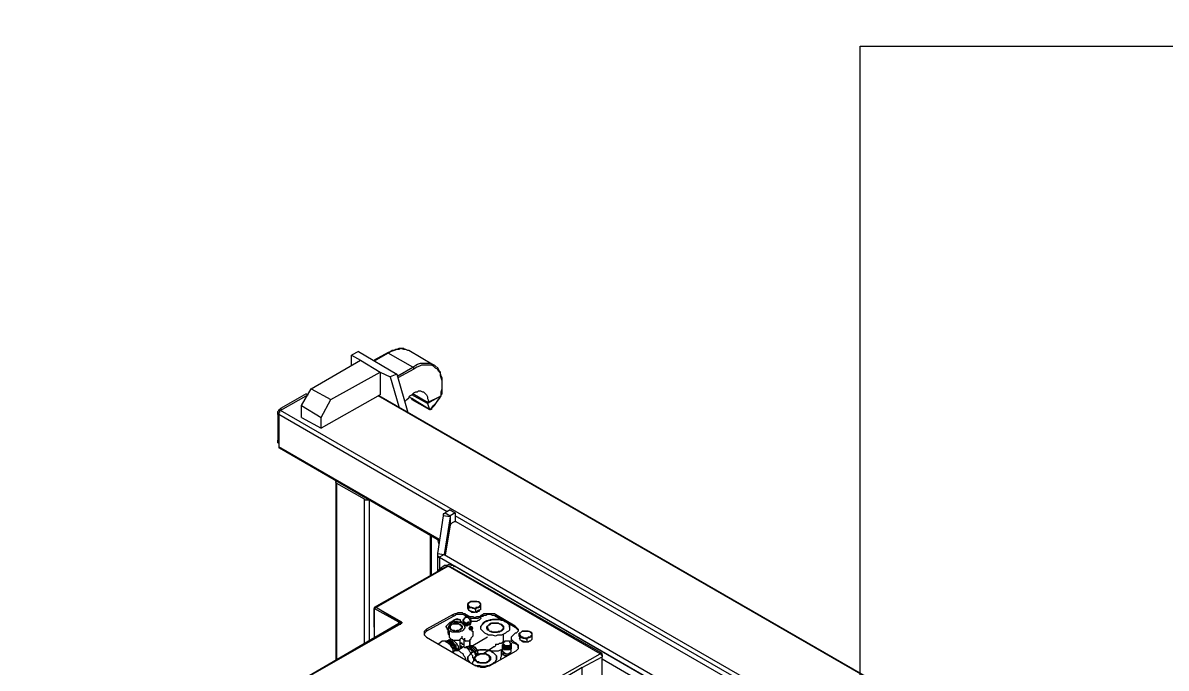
# Model space of a CAD drawing. Extents: x 3 to 592, y 5 to 207.
# Drawn here: x 193.94 to 234.85, y 102.22 to 125.32 of the extents above; entities that cross this region are included whole.
import ezdxf

# ---------------------------------------------------------------- set-up
doc = ezdxf.new("R2010")
doc.units = 0
doc.layers.get('0').update_dxf_attribs({"linetype": 'CONTINUOUS'})
picture_1 = doc.add_image_def('image2.jpg', size_in_pixel=(500, 522))
picture_2 = doc.add_image_def('image3.jpg', size_in_pixel=(600, 560))

msp = doc.modelspace()

# ---------------------------------------------------------------- hatches: boundary and pattern name
h = msp.add_hatch(color=7)
h.dxf.hatch_style = 2
h.paths.add_polyline_path([(209.973333, 103.556153), (209.9098, 103.582578), (209.883375, 103.646111), (209.9098, 103.709644), (209.973333, 103.736069), (210.036866, 103.709644), (210.063292, 103.646111), (210.036866, 103.582578)])

# ---------------------------------------------------------------- linework, layer by layer
at = {"color": 7}
for points in [[(205.951667, 113.559167), (205.704722, 113.418056)], [(205.704722, 113.418056), (206.022222, 113.241667)], [(205.704722, 113.065278), (205.704722, 113.418056)], [(205.951667, 113.559167), (207.3275, 112.747778)], [(207.01, 113.523889), (206.516111, 113.241667)], [(207.01, 113.488611), (206.516111, 113.206389)], [(207.609722, 113.629722), (207.574444, 113.665), (207.468611, 113.665), (207.398056, 113.665), (207.3275, 113.629722), (207.221667, 113.594444), (207.151111, 113.594444), (207.045278, 113.523889), (207.01, 113.523889)], [(207.645, 113.629722), (207.574444, 113.629722), (207.468611, 113.665), (207.398056, 113.629722), (207.292222, 113.629722), (207.221667, 113.594444), (207.115833, 113.559167), (207.01, 113.488611)], [(207.01, 113.488611), (207.01, 113.523889)], [(207.891944, 112.994722), (207.01, 113.488611)], [(207.750833, 113.594444), (207.715556, 113.594444), (207.645, 113.629722)], [(208.632778, 113.065278), (207.750833, 113.594444)], [(204.258333, 112.218611), (206.022222, 113.241667)], [(206.022222, 113.241667), (206.727778, 112.818333)], [(207.362778, 112.677222), (207.891944, 112.994722)], [(207.927222, 112.924167), (207.362778, 112.606667)], [(207.891944, 112.994722), (207.997778, 113.065278), (208.068333, 113.100556), (208.174167, 113.135833), (208.28, 113.135833), (208.350556, 113.135833), (208.421111, 113.135833), (208.526944, 113.135833)], [(207.927222, 112.924167), (207.927222, 112.959444), (207.927222, 112.994722), (207.891944, 112.994722)], [(208.879722, 112.783056), (208.809167, 112.853611), (208.773889, 112.924167), (208.703333, 112.959444), (208.632778, 113.03), (208.562222, 113.065278), (208.491667, 113.065278), (208.421111, 113.065278), (208.315278, 113.065278), (208.209444, 113.065278), (208.138889, 113.03), (208.033056, 112.994722), (207.927222, 112.924167)], [(208.526944, 113.135833), (208.5975, 113.100556), (208.668056, 113.065278), (208.703333, 113.03), (208.738611, 112.994722)], [(208.879722, 112.818333), (208.844444, 112.853611), (208.809167, 112.924167), (208.773889, 112.994722)], [(204.963889, 111.830556), (206.727778, 112.818333)], [(206.727778, 112.818333), (206.727778, 112.006944)], [(206.727778, 112.818333), (207.080556, 112.641944)], [(207.3275, 112.747778), (207.080556, 112.641944)], [(207.080556, 112.641944), (207.398056, 111.583611)], [(207.3275, 112.747778), (207.715556, 111.371944)], [(208.915, 112.006944), (208.950278, 112.042222), (208.950278, 112.183333), (208.950278, 112.289167), (208.950278, 112.395), (208.950278, 112.500833), (208.950278, 112.606667), (208.915, 112.677222), (208.879722, 112.783056), (208.879722, 112.818333)], [(208.879722, 112.783056), (208.879722, 112.818333)], [(208.915, 111.971667), (208.915, 112.112778), (208.950278, 112.218611), (208.950278, 112.324444), (208.950278, 112.395), (208.950278, 112.500833), (208.915, 112.606667), (208.879722, 112.677222), (208.879722, 112.783056)], [(203.905556, 111.618889), (204.258333, 112.218611)], [(204.258333, 112.218611), (204.963889, 111.830556)], [(207.609722, 111.76), (207.680278, 111.830556), (207.750833, 111.901111), (207.786111, 111.971667), (207.856667, 112.006944), (207.927222, 112.0775), (207.997778, 112.112778), (208.068333, 112.112778), (208.103611, 112.148056), (208.174167, 112.148056), (208.244722, 112.112778), (208.28, 112.112778), (208.315278, 112.0775), (208.350556, 112.042222), (208.385833, 112.006944), (208.421111, 111.936389), (208.421111, 111.865833), (208.456389, 111.795278), (208.421111, 111.724722)], [(204.081944, 112.042222), (203.164722, 111.513056)], [(204.1525, 112.006944), (203.164722, 111.4425)], [(204.117222, 112.006944), (204.081944, 112.042222)], [(206.727778, 112.006944), (204.611111, 110.8075)], [(204.611111, 111.195556), (204.963889, 111.830556)], [(229.764167, 98.636667), (206.657222, 111.971667)], [(229.799444, 98.636667), (206.6925, 111.971667)], [(207.856667, 111.865833), (207.750833, 111.936389)], [(208.421111, 111.689444), (207.856667, 112.006944)], [(208.491667, 111.477778), (207.856667, 111.865833)], [(207.856667, 111.830556), (207.856667, 111.865833)], [(207.856667, 111.830556), (208.491667, 111.477778)], [(208.421111, 111.724722), (207.891944, 112.042222)], [(208.421111, 111.724722), (208.915, 111.971667)], [(208.915, 111.971667), (208.421111, 111.689444)], [(208.421111, 111.689444), (208.421111, 111.724722)], [(208.526944, 111.477778), (208.632778, 111.618889), (208.738611, 111.724722), (208.844444, 111.865833), (208.915, 111.971667)], [(208.562222, 111.513056), (208.5975, 111.548333), (208.668056, 111.618889), (208.738611, 111.724722), (208.809167, 111.830556), (208.879722, 111.936389), (208.915, 111.971667)], [(208.915, 111.971667), (208.915, 112.006944)], [(208.915, 111.971667), (208.915, 112.006944)], [(203.058889, 111.301389), (203.058889, 111.336667), (203.058889, 111.371944), (203.058889, 111.407222), (203.094167, 111.4425), (203.129444, 111.477778), (203.164722, 111.513056)], [(203.058889, 111.301389), (203.058889, 110.384167)], [(203.094167, 111.266111), (203.058889, 111.301389)], [(203.164722, 111.4425), (203.129444, 111.4425), (203.129444, 111.407222), (203.129444, 111.371944), (203.094167, 111.371944), (203.094167, 111.336667), (203.094167, 111.301389)], [(203.094167, 111.301389), (203.094167, 110.137222)], [(209.126667, 107.808889), (203.094167, 111.301389)], [(203.164722, 111.513056), (203.2, 111.477778)], [(229.587778, 96.2025), (203.164722, 111.4425)], [(203.905556, 111.618889), (204.611111, 111.195556)], [(203.905556, 111.195556), (203.905556, 111.618889)], [(208.421111, 111.689444), (208.491667, 111.477778)], [(208.491667, 111.477778), (208.526944, 111.477778)], [(208.562222, 111.513056), (208.562222, 111.477778), (208.526944, 111.477778)], [(203.905556, 111.195556), (204.611111, 110.8075)], [(204.611111, 110.8075), (204.611111, 111.195556)], [(203.058889, 110.278333), (203.058889, 110.313611), (203.058889, 110.348889), (203.058889, 110.384167)], [(203.058889, 110.384167), (203.094167, 110.348889)], [(203.058889, 110.278333), (203.094167, 110.278333)], [(203.094167, 110.137222), (203.094167, 110.101944), (203.129444, 110.101944)], [(208.844444, 106.821111), (203.094167, 110.137222)], [(203.129444, 110.101944), (208.844444, 106.785833)], [(205.140278, 108.9025), (205.140278, 102.517222)], [(205.175556, 108.831944), (205.140278, 108.867222), (205.140278, 108.9025)], [(206.163333, 108.2675), (205.175556, 108.831944)], [(205.175556, 102.5525), (205.175556, 108.831944)], [(206.304444, 108.232222), (206.269167, 108.232222), (206.233889, 108.232222), (206.198611, 108.232222), (206.163333, 108.2675)], [(206.163333, 103.116944), (206.163333, 108.2675)], [(206.339722, 103.222778), (206.339722, 108.232222)], [(208.985556, 107.667778), (208.773889, 106.327222)], [(209.056111, 107.773611), (209.020833, 107.738333), (208.985556, 107.738333), (208.985556, 107.703056), (208.985556, 107.667778)], [(209.2325, 107.6325), (208.985556, 107.667778)], [(209.2325, 107.6325), (209.020833, 106.291944)], [(209.2325, 107.879444), (209.056111, 107.773611)], [(209.056111, 107.773611), (209.2325, 107.667778)], [(209.2325, 107.879444), (209.408889, 107.773611)], [(209.408889, 107.773611), (209.2325, 107.667778)], [(209.2325, 107.667778), (209.2325, 107.6325)], [(209.2325, 107.667778), (209.2325, 107.350278)], [(209.2325, 107.6325), (209.2325, 107.315)], [(209.408889, 107.773611), (209.408889, 107.456111)], [(223.096667, 99.765556), (209.408889, 107.667778)], [(209.2325, 107.350278), (209.056111, 106.256667)], [(209.303056, 107.420833), (209.2325, 107.350278)], [(209.373611, 107.456111), (209.303056, 107.420833)], [(209.444167, 107.456111), (209.373611, 107.456111)], [(222.885, 99.695), (209.444167, 107.456111)], [(208.526944, 105.551111), (208.526944, 106.962222)], [(208.562222, 105.551111), (208.562222, 106.926944)], [(208.773889, 106.821111), (208.809167, 106.68)], [(208.773889, 106.327222), (208.773889, 106.291944), (208.773889, 106.256667), (208.773889, 106.221389), (208.809167, 106.221389), (208.809167, 106.186111), (208.844444, 106.186111)], [(208.773889, 106.327222), (209.020833, 106.291944)], [(208.773889, 106.291944), (208.773889, 105.692222)], [(209.020833, 106.291944), (208.844444, 106.186111)], [(208.844444, 106.186111), (220.415556, 99.483333)], [(208.844444, 106.186111), (208.844444, 105.762778)], [(209.020833, 106.291944), (220.591944, 99.589167)], [(209.126667, 105.868611), (206.516111, 104.386944)], [(209.161944, 105.868611), (206.586667, 104.386944)], [(208.950278, 105.798056), (208.915, 105.798056), (208.844444, 105.762778), (208.809167, 105.7275), (208.773889, 105.692222), (208.738611, 105.656944)], [(209.056111, 105.903889), (208.844444, 105.762778)], [(209.056111, 105.903889), (209.091389, 105.903889), (209.126667, 105.903889), (209.197222, 105.939167), (209.267778, 105.903889), (209.338333, 105.903889), (209.408889, 105.868611)], [(209.126667, 105.868611), (209.161944, 105.868611)], [(214.594722, 102.728889), (209.161944, 105.868611)], [(209.161944, 105.868611), (209.197222, 105.868611)], [(214.63, 102.764167), (209.197222, 105.868611)], [(209.408889, 105.868611), (209.338333, 105.833333)], [(209.408889, 105.868611), (219.886389, 99.800833)], [(206.516111, 104.351667), (206.586667, 104.386944)], [(206.586667, 104.386944), (206.551389, 104.386944), (206.516111, 104.386944), (206.516111, 104.351667)], [(206.516111, 104.351667), (206.516111, 103.328611)], [(207.398056, 103.857778), (206.516111, 104.351667)], [(206.516111, 103.681389), (206.516111, 104.351667)], [(206.516111, 104.316389), (206.516111, 104.351667)], [(207.433333, 103.857778), (206.586667, 104.386944)], [(207.503889, 103.857778), (206.586667, 104.386944)], [(209.8675, 104.4575), (209.8675, 104.492778), (209.8675, 104.528056), (209.902778, 104.528056), (209.902778, 104.563333), (209.938056, 104.563333), (209.973333, 104.598611)], [(209.973333, 104.598611), (209.8675, 104.528056)], [(209.8675, 104.422222), (209.8675, 104.528056)], [(209.8675, 104.528056), (209.8675, 104.4575)], [(210.008611, 104.386944), (209.973333, 104.386944), (209.938056, 104.386944), (209.938056, 104.422222), (209.902778, 104.422222), (209.902778, 104.4575), (209.8675, 104.4575)], [(209.8675, 104.4575), (209.902778, 104.386944)], [(209.8675, 104.351667), (209.8675, 104.422222)], [(209.902778, 104.281111), (209.902778, 104.316389), (209.8675, 104.351667)], [(209.902778, 104.281111), (209.8675, 104.351667)], [(209.902778, 104.281111), (209.902778, 104.386944)], [(209.902778, 104.386944), (210.008611, 104.386944)], [(209.973333, 104.598611), (210.008611, 104.598611), (210.043889, 104.598611), (210.079167, 104.598611), (210.114444, 104.598611), (210.149722, 104.598611), (210.185, 104.598611)], [(210.043889, 104.598611), (209.973333, 104.598611)], [(210.008611, 104.386944), (210.043889, 104.386944), (210.149722, 104.316389)], [(210.220278, 104.386944), (210.185, 104.386944), (210.149722, 104.386944), (210.149722, 104.351667), (210.114444, 104.351667), (210.079167, 104.351667), (210.043889, 104.351667), (210.008611, 104.386944)], [(210.185, 104.598611), (210.149722, 104.598611), (210.043889, 104.598611)], [(210.149722, 104.316389), (210.149722, 104.351667), (210.220278, 104.386944)], [(210.185, 104.598611), (210.220278, 104.598611), (210.255556, 104.598611), (210.255556, 104.563333), (210.290833, 104.563333), (210.290833, 104.528056), (210.326111, 104.528056)], [(210.290833, 104.563333), (210.185, 104.598611)], [(210.220278, 104.386944), (210.255556, 104.386944), (210.255556, 104.422222), (210.290833, 104.422222), (210.290833, 104.4575), (210.326111, 104.492778), (210.326111, 104.528056)], [(210.220278, 104.386944), (210.255556, 104.386944), (210.326111, 104.422222)], [(210.326111, 104.528056), (210.290833, 104.528056), (210.290833, 104.563333)], [(210.326111, 104.422222), (210.326111, 104.528056)], [(210.326111, 104.316389), (210.326111, 104.422222)], [(209.338333, 104.14), (208.385833, 103.610833)], [(209.338333, 104.069444), (208.385833, 103.540278)], [(209.55, 103.963611), (209.514722, 103.963611), (209.479444, 103.998889), (209.444167, 103.963611), (209.408889, 103.963611), (209.338333, 103.928333), (209.303056, 103.893056), (209.267778, 103.857778), (209.2325, 103.787222), (209.197222, 103.751944), (209.161944, 103.681389), (209.161944, 103.610833), (209.161944, 103.575556)], [(209.161944, 103.575556), (209.161944, 103.610833), (209.197222, 103.681389), (209.197222, 103.716667), (209.2325, 103.787222), (209.267778, 103.8225), (209.338333, 103.893056), (209.373611, 103.928333), (209.408889, 103.963611), (209.444167, 103.963611), (209.514722, 103.963611), (209.55, 103.963611), (209.585278, 103.963611), (209.585278, 103.928333), (209.620556, 103.893056), (209.620556, 103.857778), (209.620556, 103.8225)], [(209.338333, 104.14), (209.408889, 104.175278), (209.444167, 104.175278), (209.514722, 104.210556), (209.585278, 104.210556), (209.655833, 104.210556), (209.691111, 104.175278), (209.761667, 104.175278), (209.796944, 104.14)], [(209.338333, 104.069444), (209.338333, 104.14)], [(209.796944, 104.069444), (209.761667, 104.104722), (209.691111, 104.14), (209.655833, 104.14), (209.585278, 104.14), (209.514722, 104.14), (209.444167, 104.14), (209.408889, 104.104722), (209.338333, 104.069444)], [(209.938056, 103.998889), (209.938056, 103.963611), (209.973333, 103.928333), (209.973333, 103.893056), (209.938056, 103.857778), (209.902778, 103.857778), (209.8675, 103.857778), (209.832222, 103.8225), (209.796944, 103.8225), (209.761667, 103.857778), (209.726389, 103.857778), (209.691111, 103.893056), (209.691111, 103.928333), (209.691111, 103.963611), (209.726389, 103.963611)], [(209.726389, 103.963611), (209.691111, 103.928333)], [(209.726389, 103.857778), (209.691111, 103.857778), (209.691111, 103.893056), (209.691111, 103.928333), (209.691111, 103.963611)], [(209.691111, 103.928333), (209.691111, 103.893056)], [(209.691111, 103.928333), (209.691111, 103.8225)], [(209.938056, 103.928333), (209.938056, 103.963611), (209.902778, 103.998889), (209.8675, 104.034167), (209.832222, 104.034167), (209.796944, 104.034167), (209.761667, 104.034167), (209.761667, 103.998889), (209.726389, 103.998889), (209.726389, 103.963611)], [(209.973333, 103.963611), (209.973333, 103.928333), (209.973333, 103.893056), (209.938056, 103.857778), (209.902778, 103.857778), (209.8675, 103.8225), (209.832222, 103.8225), (209.796944, 103.8225), (209.761667, 103.8225), (209.726389, 103.857778)], [(209.8675, 104.104722), (209.796944, 104.14)], [(209.796944, 104.14), (209.796944, 104.069444)], [(209.8675, 104.069444), (209.796944, 104.069444)], [(209.8675, 104.104722), (209.938056, 104.069444), (209.973333, 104.069444), (210.043889, 104.069444), (210.114444, 104.034167), (210.185, 104.069444), (210.220278, 104.069444), (210.290833, 104.069444), (210.326111, 104.104722)], [(209.8675, 104.069444), (209.8675, 104.104722)], [(209.8675, 104.069444), (209.8675, 104.034167)], [(210.326111, 104.069444), (210.290833, 104.034167), (210.220278, 103.998889), (210.185, 103.998889), (210.114444, 103.998889), (210.043889, 103.998889), (209.973333, 103.998889), (209.938056, 104.034167), (209.8675, 104.069444)], [(210.008611, 104.245833), (209.902778, 104.281111)], [(210.114444, 104.210556), (210.079167, 104.210556), (210.008611, 104.210556), (209.973333, 104.245833), (209.938056, 104.245833)], [(210.326111, 104.034167), (210.326111, 103.998889), (210.290833, 103.963611), (210.255556, 103.928333), (210.220278, 103.928333), (210.185, 103.893056), (210.114444, 103.893056), (210.079167, 103.893056), (210.008611, 103.893056), (209.973333, 103.928333)], [(209.973333, 103.893056), (209.973333, 103.928333)], [(210.149722, 104.210556), (210.008611, 104.245833)], [(210.149722, 104.210556), (210.149722, 104.316389)], [(210.220278, 104.281111), (210.149722, 104.210556)], [(210.290833, 104.281111), (210.255556, 104.245833), (210.220278, 104.245833), (210.185, 104.210556), (210.149722, 104.210556)], [(210.326111, 104.316389), (210.220278, 104.281111)], [(210.396667, 104.14), (210.326111, 104.104722)], [(210.326111, 104.104722), (210.326111, 104.069444)], [(210.396667, 104.069444), (210.326111, 104.069444)], [(211.349167, 103.681389), (211.349167, 103.751944), (211.313889, 103.787222), (211.278611, 103.8225), (211.243333, 103.857778), (211.172778, 103.893056), (211.1375, 103.928333), (211.066944, 103.928333), (210.961111, 103.963611), (210.890556, 103.963611), (210.82, 103.963611), (210.749444, 103.963611), (210.678889, 103.928333), (210.608333, 103.928333), (210.537778, 103.893056), (210.467222, 103.857778), (210.431944, 103.8225), (210.396667, 103.787222), (210.361389, 103.751944), (210.326111, 103.716667), (210.326111, 103.681389)], [(210.396667, 104.14), (210.431944, 104.175278), (210.5025, 104.175278), (210.573056, 104.175278), (210.608333, 104.175278), (210.678889, 104.175278), (210.749444, 104.175278), (210.82, 104.175278), (210.855278, 104.14)], [(210.396667, 104.069444), (210.396667, 104.14)], [(210.855278, 104.069444), (210.82, 104.104722), (210.749444, 104.104722), (210.678889, 104.14), (210.608333, 104.14), (210.573056, 104.14), (210.5025, 104.104722), (210.431944, 104.104722), (210.396667, 104.069444)], [(211.560833, 103.716667), (210.855278, 104.14)], [(210.855278, 104.14), (210.855278, 104.069444)], [(210.855278, 104.104722), (211.560833, 103.681389)], [(211.560833, 103.681389), (210.855278, 104.069444)], [(204.187778, 101.952778), (207.398056, 103.8225)], [(204.223056, 101.952778), (207.503889, 103.8225)], [(204.223056, 101.952778), (207.433333, 103.787222)], [(207.398056, 103.8225), (207.398056, 103.857778)], [(207.398056, 103.857778), (207.433333, 103.857778)], [(207.398056, 103.857778), (207.398056, 103.8225)], [(207.433333, 103.787222), (207.398056, 103.8225)], [(207.433333, 103.787222), (207.468611, 103.787222), (207.468611, 103.8225), (207.468611, 103.857778), (207.433333, 103.857778)], [(207.503889, 103.857778), (207.503889, 103.8225)], [(207.503889, 103.8225), (207.503889, 103.857778)], [(208.385833, 103.328611), (208.350556, 103.363889), (208.315278, 103.399167), (208.315278, 103.434444), (208.315278, 103.469722), (208.315278, 103.505), (208.315278, 103.540278), (208.350556, 103.575556), (208.385833, 103.610833)], [(208.385833, 103.540278), (208.350556, 103.505), (208.315278, 103.469722), (208.315278, 103.434444)], [(208.385833, 103.610833), (208.385833, 103.540278)], [(209.761667, 103.681389), (209.761667, 103.716667), (209.761667, 103.751944), (209.726389, 103.787222), (209.691111, 103.787222), (209.655833, 103.8225), (209.585278, 103.857778), (209.55, 103.857778), (209.479444, 103.857778), (209.408889, 103.857778), (209.338333, 103.857778), (209.303056, 103.857778), (209.2325, 103.8225), (209.197222, 103.8225), (209.161944, 103.787222), (209.126667, 103.751944), (209.091389, 103.716667), (209.091389, 103.681389)], [(209.091389, 103.681389), (209.126667, 103.646111), (209.126667, 103.610833), (209.161944, 103.575556), (209.197222, 103.540278)], [(209.161944, 103.575556), (209.161944, 103.505), (209.161944, 103.469722), (209.161944, 103.434444), (209.197222, 103.399167)], [(209.197222, 103.399167), (209.197222, 103.434444), (209.161944, 103.469722), (209.161944, 103.505), (209.161944, 103.575556)], [(209.197222, 103.540278), (209.197222, 103.363889)], [(209.691111, 103.857778), (209.691111, 103.893056)], [(209.973333, 103.857778), (209.973333, 103.8225), (209.938056, 103.8225), (209.902778, 103.787222), (209.8675, 103.787222), (209.832222, 103.787222), (209.796944, 103.787222), (209.761667, 103.787222), (209.726389, 103.787222), (209.691111, 103.8225), (209.691111, 103.857778)], [(209.691111, 103.8225), (209.691111, 103.857778)], [(209.973333, 103.857778), (209.973333, 103.8225), (209.938056, 103.787222), (209.902778, 103.787222), (209.8675, 103.787222), (209.832222, 103.751944), (209.796944, 103.751944), (209.761667, 103.787222), (209.726389, 103.787222), (209.691111, 103.8225), (209.691111, 103.857778)], [(209.726389, 103.787222), (209.691111, 103.8225), (209.691111, 103.857778)], [(209.973333, 103.8225), (209.938056, 103.787222), (209.902778, 103.751944), (209.8675, 103.751944), (209.832222, 103.751944), (209.796944, 103.751944), (209.761667, 103.751944), (209.726389, 103.787222), (209.691111, 103.787222), (209.691111, 103.8225)], [(209.726389, 103.787222), (209.691111, 103.787222)], [(209.726389, 103.751944), (209.691111, 103.787222)], [(209.973333, 103.8225), (209.938056, 103.787222), (209.902778, 103.787222), (209.8675, 103.751944), (209.832222, 103.751944), (209.796944, 103.751944), (209.761667, 103.787222), (209.726389, 103.787222)], [(209.973333, 103.787222), (209.938056, 103.787222), (209.902778, 103.751944), (209.8675, 103.751944), (209.832222, 103.751944), (209.796944, 103.751944), (209.761667, 103.751944), (209.726389, 103.787222)], [(209.973333, 103.787222), (209.938056, 103.751944), (209.902778, 103.751944), (209.8675, 103.751944), (209.832222, 103.716667), (209.796944, 103.751944), (209.761667, 103.751944), (209.726389, 103.751944)], [(210.008611, 103.575556), (210.008611, 103.540278), (210.043889, 103.540278), (210.043889, 103.505), (210.043889, 103.469722), (210.043889, 103.434444), (210.043889, 103.363889), (210.008611, 103.328611), (209.973333, 103.293333), (209.973333, 103.258056), (209.938056, 103.222778), (209.902778, 103.1875), (209.8675, 103.1875), (209.832222, 103.1875), (209.796944, 103.1875), (209.761667, 103.222778), (209.761667, 103.258056), (209.761667, 103.293333)], [(211.560833, 103.716667), (211.596111, 103.681389), (211.631389, 103.646111), (211.666667, 103.610833), (211.666667, 103.575556), (211.666667, 103.540278), (211.631389, 103.505), (211.596111, 103.469722), (211.560833, 103.469722)], [(211.560833, 103.681389), (211.560833, 103.716667)], [(211.666667, 103.575556), (211.631389, 103.610833), (211.596111, 103.646111), (211.560833, 103.681389)], [(211.737222, 103.399167), (211.701944, 103.434444), (211.737222, 103.469722), (211.7725, 103.505), (211.807778, 103.540278)], [(211.807778, 103.540278), (211.737222, 103.469722), (211.701944, 103.469722)], [(211.807778, 103.540278), (211.843056, 103.540278), (211.878333, 103.540278), (211.913611, 103.540278), (211.948889, 103.540278), (211.984167, 103.540278), (212.019444, 103.540278)], [(211.878333, 103.540278), (211.807778, 103.540278)], [(212.019444, 103.540278), (211.984167, 103.540278), (211.878333, 103.540278)], [(212.019444, 103.540278), (212.054722, 103.540278), (212.09, 103.505), (212.125278, 103.505), (212.125278, 103.469722), (212.160556, 103.434444)], [(212.125278, 103.505), (212.019444, 103.540278)], [(208.385833, 103.328611), (210.149722, 102.305556)], [(208.950278, 103.1875), (208.809167, 103.081667)], [(209.338333, 102.799444), (209.338333, 102.87), (209.303056, 102.940556), (209.267778, 102.975833), (209.2325, 103.046389), (209.197222, 103.081667), (209.161944, 103.116944), (209.091389, 103.152222), (209.056111, 103.1875), (209.020833, 103.1875), (208.985556, 103.1875), (208.950278, 103.1875)], [(209.408889, 102.834722), (209.408889, 102.87), (209.373611, 102.905278), (209.373611, 102.940556), (209.373611, 102.975833), (209.338333, 103.011111), (209.303056, 103.046389), (209.303056, 103.081667), (209.267778, 103.081667), (209.2325, 103.116944), (209.2325, 103.152222), (209.197222, 103.152222), (209.161944, 103.1875), (209.126667, 103.1875), (209.091389, 103.1875), (209.056111, 103.1875)], [(209.197222, 103.222778), (209.091389, 103.1875)], [(209.091389, 103.1875), (209.126667, 103.1875), (209.161944, 103.1875), (209.197222, 103.1875), (209.2325, 103.152222), (209.303056, 103.116944), (209.338333, 103.081667), (209.373611, 103.046389), (209.373611, 103.011111), (209.408889, 102.940556), (209.408889, 102.905278), (209.408889, 102.834722)], [(209.091389, 103.152222), (209.126667, 103.1875), (209.161944, 103.1875), (209.197222, 103.1875), (209.2325, 103.152222), (209.267778, 103.116944), (209.303056, 103.081667), (209.338333, 103.046389), (209.373611, 102.975833), (209.373611, 102.940556), (209.408889, 102.87), (209.408889, 102.834722)], [(209.444167, 102.834722), (209.444167, 102.87), (209.444167, 102.940556), (209.408889, 102.975833), (209.373611, 103.046389), (209.373611, 103.081667), (209.338333, 103.116944), (209.267778, 103.152222), (209.2325, 103.1875), (209.197222, 103.1875), (209.161944, 103.1875), (209.126667, 103.1875)], [(209.373611, 102.799444), (209.338333, 102.834722), (209.338333, 102.87), (209.338333, 102.940556), (209.303056, 102.975833), (209.267778, 103.046389), (209.2325, 103.081667), (209.197222, 103.116944), (209.161944, 103.116944), (209.126667, 103.152222)], [(209.479444, 102.834722), (209.479444, 102.905278), (209.444167, 102.940556), (209.444167, 103.011111), (209.408889, 103.046389), (209.373611, 103.081667), (209.338333, 103.152222), (209.303056, 103.1875), (209.267778, 103.1875), (209.2325, 103.222778), (209.197222, 103.222778), (209.161944, 103.222778), (209.161944, 103.1875)], [(209.197222, 103.363889), (209.197222, 103.328611), (209.2325, 103.293333), (209.267778, 103.258056), (209.303056, 103.222778), (209.373611, 103.222778), (209.408889, 103.222778), (209.444167, 103.222778), (209.514722, 103.222778), (209.55, 103.222778), (209.585278, 103.258056), (209.620556, 103.293333), (209.655833, 103.293333), (209.655833, 103.328611), (209.655833, 103.363889)], [(209.197222, 103.222778), (209.2325, 103.258056), (209.267778, 103.258056), (209.303056, 103.222778), (209.338333, 103.222778), (209.373611, 103.1875), (209.408889, 103.152222), (209.444167, 103.116944), (209.479444, 103.046389), (209.514722, 103.011111), (209.514722, 102.940556), (209.514722, 102.905278)], [(209.303056, 103.258056), (209.303056, 103.222778)], [(209.585278, 102.905278), (209.585278, 103.258056)], [(209.655833, 103.116944), (209.620556, 103.116944), (209.585278, 103.116944)], [(209.585278, 103.116944), (209.620556, 103.116944), (209.655833, 103.081667), (209.691111, 103.081667), (209.726389, 103.046389)], [(209.655833, 103.293333), (209.796944, 103.1875)], [(209.655833, 103.081667), (209.655833, 103.116944)], [(209.726389, 103.258056), (209.726389, 102.975833)], [(209.938056, 103.258056), (209.938056, 103.011111)], [(209.938056, 103.011111), (209.938056, 103.222778)], [(210.573056, 103.328611), (210.043889, 103.011111)], [(210.855278, 103.081667), (210.890556, 103.081667), (210.961111, 103.081667), (210.996389, 103.116944), (211.066944, 103.116944), (211.102222, 103.152222), (211.1375, 103.1875), (211.1375, 103.222778), (211.1375, 103.258056)], [(211.349167, 103.152222), (211.384444, 103.116944), (211.419722, 103.116944), (211.419722, 103.081667), (211.384444, 103.046389), (211.349167, 103.011111), (211.313889, 103.011111), (211.278611, 103.011111), (211.243333, 103.011111), (211.208056, 103.011111), (211.172778, 103.046389), (211.1375, 103.046389), (211.102222, 103.081667), (211.1375, 103.116944), (211.1375, 103.152222)], [(211.172778, 103.011111), (211.1375, 103.046389), (211.102222, 103.081667), (211.1375, 103.116944)], [(211.1375, 103.258056), (211.1375, 103.434444)], [(211.384444, 103.116944), (211.384444, 103.152222), (211.349167, 103.1875), (211.313889, 103.1875), (211.278611, 103.1875), (211.243333, 103.1875), (211.208056, 103.1875), (211.172778, 103.1875), (211.172778, 103.152222), (211.1375, 103.152222)], [(211.1375, 103.152222), (211.1375, 103.116944)], [(211.384444, 103.116944), (211.419722, 103.116944), (211.419722, 103.081667), (211.419722, 103.046389), (211.384444, 103.046389), (211.349167, 103.011111), (211.313889, 103.011111), (211.278611, 103.011111), (211.243333, 103.011111), (211.172778, 103.011111)], [(211.525556, 103.434444), (211.490278, 103.399167), (211.455, 103.363889), (211.419722, 103.328611), (211.419722, 103.293333), (211.419722, 103.258056), (211.455, 103.222778), (211.490278, 103.1875), (211.525556, 103.152222)], [(211.419722, 103.293333), (211.419722, 103.222778)], [(211.525556, 103.116944), (211.490278, 103.116944), (211.455, 103.152222), (211.419722, 103.1875), (211.419722, 103.222778)], [(211.525556, 103.434444), (211.560833, 103.469722)], [(211.596111, 103.116944), (211.525556, 103.152222)], [(211.525556, 103.152222), (211.525556, 103.116944)], [(211.596111, 103.081667), (211.525556, 103.116944)], [(211.596111, 103.116944), (211.631389, 103.081667), (211.666667, 103.046389), (211.666667, 103.011111), (211.666667, 102.975833), (211.666667, 102.940556), (211.666667, 102.905278), (211.631389, 102.87), (211.596111, 102.834722)], [(211.596111, 103.081667), (211.596111, 103.116944)], [(211.701944, 103.363889), (211.701944, 103.469722)], [(211.701944, 103.469722), (211.737222, 103.399167)], [(211.737222, 103.293333), (211.701944, 103.363889)], [(211.737222, 103.222778), (211.737222, 103.258056), (211.701944, 103.293333)], [(211.843056, 103.293333), (211.843056, 103.328611), (211.807778, 103.328611), (211.7725, 103.328611), (211.7725, 103.363889), (211.737222, 103.363889), (211.737222, 103.399167)], [(211.737222, 103.399167), (211.737222, 103.328611)], [(211.737222, 103.222778), (211.737222, 103.328611)], [(211.737222, 103.328611), (211.843056, 103.293333)], [(211.737222, 103.222778), (211.737222, 103.293333)], [(211.843056, 103.1875), (211.737222, 103.222778)], [(211.984167, 103.152222), (211.948889, 103.152222), (211.913611, 103.152222), (211.843056, 103.152222), (211.807778, 103.1875), (211.7725, 103.1875)], [(212.09, 103.328611), (212.054722, 103.328611), (212.019444, 103.328611), (211.984167, 103.293333), (211.948889, 103.293333), (211.913611, 103.293333), (211.878333, 103.293333), (211.843056, 103.293333)], [(211.843056, 103.293333), (211.878333, 103.293333), (211.984167, 103.258056)], [(211.984167, 103.152222), (211.843056, 103.1875)], [(211.984167, 103.258056), (211.984167, 103.293333), (212.09, 103.328611)], [(211.984167, 103.152222), (211.984167, 103.258056)], [(212.125278, 103.222778), (212.09, 103.1875), (212.054722, 103.1875), (212.019444, 103.152222), (211.984167, 103.152222)], [(212.09, 103.1875), (211.984167, 103.152222)], [(212.09, 103.328611), (212.125278, 103.363889), (212.125278, 103.399167), (212.160556, 103.399167), (212.160556, 103.434444)], [(212.09, 103.328611), (212.160556, 103.363889)], [(212.160556, 103.258056), (212.09, 103.1875)], [(212.160556, 103.434444), (212.160556, 103.469722), (212.125278, 103.505)], [(212.160556, 103.363889), (212.160556, 103.434444)], [(212.160556, 103.258056), (212.160556, 103.363889)], [(209.373611, 102.834722), (209.338333, 102.799444)], [(209.796944, 102.517222), (209.796944, 102.5525), (209.761667, 102.623056), (209.726389, 102.658333), (209.691111, 102.728889), (209.620556, 102.764167), (209.585278, 102.799444), (209.55, 102.834722), (209.479444, 102.834722), (209.444167, 102.834722), (209.408889, 102.834722), (209.373611, 102.834722)], [(209.655833, 102.940556), (209.479444, 102.834722)], [(209.514722, 102.905278), (209.514722, 102.87)], [(209.585278, 103.011111), (209.620556, 103.011111), (209.655833, 102.975833)], [(209.585278, 102.975833), (209.620556, 102.975833), (209.655833, 102.940556)], [(209.585278, 102.905278), (209.620556, 102.940556)], [(209.655833, 102.940556), (209.655833, 102.975833)], [(210.043889, 102.376111), (210.043889, 102.411389), (210.043889, 102.446667), (210.079167, 102.481944), (210.079167, 102.5525), (210.043889, 102.587778), (210.043889, 102.658333), (210.008611, 102.693611), (209.973333, 102.764167), (209.938056, 102.799444), (209.902778, 102.87), (209.8675, 102.905278), (209.832222, 102.940556), (209.761667, 102.940556), (209.726389, 102.975833), (209.691111, 102.975833), (209.655833, 102.940556)], [(210.079167, 102.799444), (210.043889, 102.834722), (210.043889, 102.87), (210.008611, 102.87), (209.973333, 102.905278), (209.973333, 102.940556), (209.938056, 102.940556), (209.902778, 102.975833), (209.8675, 102.975833), (209.832222, 102.975833), (209.796944, 102.975833), (209.796944, 102.940556)], [(210.008611, 102.834722), (209.973333, 102.87), (209.902778, 102.905278), (209.8675, 102.940556), (209.832222, 102.940556), (209.796944, 102.940556)], [(209.938056, 103.011111), (209.832222, 102.975833)], [(209.832222, 102.940556), (209.8675, 102.905278), (209.902778, 102.905278)], [(210.149722, 102.658333), (210.149722, 102.728889), (210.114444, 102.764167), (210.079167, 102.834722), (210.043889, 102.87), (210.008611, 102.905278), (209.973333, 102.940556), (209.938056, 102.975833), (209.902778, 102.975833), (209.8675, 102.975833)], [(210.149722, 102.693611), (210.149722, 102.728889), (210.114444, 102.764167), (210.079167, 102.834722), (210.043889, 102.87), (210.008611, 102.905278), (209.973333, 102.940556), (209.938056, 102.975833), (209.902778, 102.975833), (209.8675, 102.975833)], [(210.185, 102.693611), (210.185, 102.728889), (210.149722, 102.764167), (210.149722, 102.834722), (210.114444, 102.87), (210.079167, 102.905278), (210.043889, 102.940556), (209.973333, 102.975833), (209.938056, 102.975833), (209.902778, 102.975833), (209.8675, 102.975833)], [(209.938056, 102.446667), (209.902778, 102.481944), (209.8675, 102.517222), (209.8675, 102.587778), (209.8675, 102.623056), (209.902778, 102.658333), (209.938056, 102.693611), (209.973333, 102.764167), (210.008611, 102.799444), (210.079167, 102.799444), (210.149722, 102.834722), (210.220278, 102.87), (210.290833, 102.87), (210.361389, 102.87), (210.431944, 102.87), (210.5025, 102.87), (210.608333, 102.87), (210.678889, 102.834722), (210.714167, 102.799444), (210.784722, 102.764167), (210.82, 102.728889), (210.855278, 102.693611), (210.890556, 102.658333), (210.890556, 102.623056), (210.890556, 102.5525), (210.890556, 102.517222), (210.855278, 102.481944), (210.855278, 102.446667), (210.784722, 102.411389), (210.749444, 102.376111), (210.678889, 102.340833), (210.608333, 102.305556), (210.537778, 102.305556), (210.467222, 102.270278), (210.396667, 102.270278), (210.290833, 102.305556), (210.220278, 102.305556), (210.149722, 102.305556), (210.114444, 102.340833)], [(210.890556, 102.587778), (210.890556, 102.658333), (210.855278, 102.693611), (210.82, 102.728889), (210.784722, 102.764167), (210.714167, 102.799444), (210.678889, 102.834722), (210.608333, 102.834722), (210.5025, 102.87), (210.431944, 102.87), (210.361389, 102.87), (210.290833, 102.87), (210.220278, 102.834722), (210.149722, 102.834722), (210.079167, 102.799444), (210.008611, 102.764167), (209.973333, 102.728889), (209.938056, 102.693611), (209.902778, 102.658333), (209.8675, 102.623056), (209.8675, 102.587778)], [(209.902778, 102.975833), (209.938056, 102.940556), (209.973333, 102.940556), (210.008611, 102.905278), (210.043889, 102.87), (210.079167, 102.834722), (210.114444, 102.764167), (210.114444, 102.728889), (210.149722, 102.658333)], [(210.220278, 102.728889), (210.220278, 102.764167), (210.220278, 102.799444), (210.185, 102.87), (210.149722, 102.905278), (210.114444, 102.940556), (210.079167, 102.975833), (210.043889, 103.011111), (210.008611, 103.011111), (209.973333, 103.011111), (209.938056, 103.011111)], [(209.938056, 103.011111), (209.973333, 103.011111), (210.008611, 103.011111), (210.079167, 102.975833), (210.114444, 102.975833), (210.149722, 102.940556), (210.185, 102.87), (210.185, 102.834722), (210.220278, 102.764167), (210.220278, 102.728889)], [(210.573056, 102.446667), (210.643611, 102.517222), (210.643611, 102.5525), (210.678889, 102.5525), (210.643611, 102.587778), (210.643611, 102.623056), (210.573056, 102.693611), (210.5025, 102.728889), (210.431944, 102.728889), (210.396667, 102.728889), (210.326111, 102.728889), (210.290833, 102.728889), (210.185, 102.693611)], [(210.396667, 102.728889), (210.784722, 102.975833)], [(210.643611, 102.87), (210.714167, 102.834722), (210.749444, 102.834722), (210.82, 102.834722), (210.855278, 102.834722), (210.925833, 102.834722), (210.961111, 102.834722), (211.031667, 102.87), (211.066944, 102.87), (211.102222, 102.905278), (211.102222, 102.940556)], [(210.643611, 102.305556), (211.596111, 102.834722)], [(210.855278, 103.081667), (210.855278, 103.046389), (210.855278, 103.011111), (210.82, 102.975833), (210.784722, 102.975833)], [(211.1375, 102.764167), (211.102222, 102.728889), (211.066944, 102.693611), (211.066944, 102.658333), (211.031667, 102.587778), (211.031667, 102.5525), (211.031667, 102.517222)], [(211.066944, 102.658333), (211.066944, 102.87)], [(211.102222, 103.046389), (211.102222, 102.799444)], [(211.172778, 102.975833), (211.1375, 103.011111), (211.102222, 103.046389)], [(211.419722, 103.046389), (211.419722, 103.011111), (211.384444, 102.975833), (211.349167, 102.975833), (211.313889, 102.940556), (211.278611, 102.940556), (211.243333, 102.940556), (211.172778, 102.975833), (211.1375, 103.011111), (211.102222, 103.011111), (211.102222, 103.046389)], [(211.172778, 102.975833), (211.1375, 103.011111), (211.102222, 103.011111), (211.102222, 103.046389)], [(211.419722, 103.011111), (211.419722, 102.975833), (211.384444, 102.975833), (211.349167, 102.940556), (211.313889, 102.940556), (211.278611, 102.940556), (211.243333, 102.940556), (211.172778, 102.940556), (211.172778, 102.975833), (211.1375, 102.975833), (211.102222, 103.011111)], [(211.172778, 102.975833), (211.1375, 102.975833), (211.102222, 103.011111)], [(211.419722, 103.011111), (211.419722, 102.975833), (211.384444, 102.940556), (211.349167, 102.940556), (211.313889, 102.940556), (211.278611, 102.905278), (211.243333, 102.905278), (211.172778, 102.940556), (211.1375, 102.975833), (211.102222, 102.975833), (211.102222, 103.011111)], [(211.172778, 102.940556), (211.1375, 102.975833), (211.102222, 102.975833), (211.102222, 103.011111)], [(211.419722, 102.975833), (211.384444, 102.940556), (211.349167, 102.905278), (211.313889, 102.905278), (211.278611, 102.905278), (211.243333, 102.905278), (211.172778, 102.905278), (211.172778, 102.940556), (211.1375, 102.940556), (211.102222, 102.975833)], [(211.172778, 102.940556), (211.1375, 102.940556), (211.102222, 102.975833)], [(211.419722, 102.975833), (211.419722, 102.940556), (211.384444, 102.940556), (211.349167, 102.905278), (211.313889, 102.905278), (211.278611, 102.905278), (211.243333, 102.905278), (211.172778, 102.905278), (211.1375, 102.940556), (211.102222, 102.940556), (211.102222, 102.975833)], [(211.172778, 102.905278), (211.1375, 102.940556), (211.102222, 102.940556), (211.102222, 102.975833)], [(211.419722, 102.975833), (211.419722, 102.940556), (211.384444, 102.905278), (211.349167, 102.905278), (211.313889, 102.87), (211.278611, 102.87), (211.243333, 102.87), (211.172778, 102.87), (211.172778, 102.905278), (211.1375, 102.905278), (211.102222, 102.940556), (211.102222, 102.975833)], [(211.172778, 102.905278), (211.1375, 102.905278), (211.102222, 102.940556), (211.102222, 102.975833)], [(211.102222, 102.940556), (211.102222, 102.834722)], [(211.419722, 102.940556), (211.419722, 102.905278), (211.384444, 102.905278), (211.349167, 102.87), (211.313889, 102.87), (211.278611, 102.87), (211.243333, 102.87), (211.172778, 102.87), (211.1375, 102.905278), (211.102222, 102.940556)], [(211.102222, 102.834722), (211.102222, 102.799444), (211.1375, 102.799444), (211.172778, 102.764167), (211.243333, 102.728889), (211.278611, 102.728889), (211.313889, 102.728889), (211.349167, 102.764167), (211.384444, 102.764167), (211.419722, 102.799444), (211.419722, 102.834722)], [(211.102222, 102.799444), (211.1375, 102.764167), (211.172778, 102.764167)], [(211.278611, 102.693611), (211.243333, 102.658333), (211.208056, 102.658333), (211.172778, 102.658333), (211.1375, 102.693611), (211.1375, 102.728889), (211.1375, 102.764167)], [(211.419722, 103.046389), (211.419722, 103.011111), (211.384444, 103.011111), (211.349167, 102.975833), (211.313889, 102.975833), (211.278611, 102.975833), (211.243333, 102.975833), (211.172778, 102.975833)], [(211.419722, 103.046389), (211.419722, 103.011111), (211.384444, 102.975833), (211.349167, 102.975833), (211.313889, 102.940556), (211.278611, 102.940556), (211.243333, 102.940556), (211.172778, 102.975833)], [(211.419722, 103.011111), (211.419722, 102.975833), (211.384444, 102.975833), (211.349167, 102.940556), (211.313889, 102.940556), (211.278611, 102.940556), (211.243333, 102.940556), (211.172778, 102.940556), (211.172778, 102.975833)], [(211.419722, 103.011111), (211.419722, 102.975833), (211.384444, 102.940556), (211.349167, 102.940556), (211.313889, 102.940556), (211.278611, 102.905278), (211.243333, 102.905278), (211.172778, 102.940556)], [(211.419722, 102.975833), (211.384444, 102.940556), (211.349167, 102.905278), (211.313889, 102.905278), (211.278611, 102.905278), (211.243333, 102.905278), (211.172778, 102.905278), (211.172778, 102.940556)], [(211.419722, 102.975833), (211.419722, 102.940556), (211.384444, 102.940556), (211.349167, 102.905278), (211.313889, 102.905278), (211.278611, 102.905278), (211.243333, 102.905278), (211.172778, 102.905278)], [(211.419722, 102.975833), (211.419722, 102.940556), (211.384444, 102.905278), (211.349167, 102.905278), (211.313889, 102.87), (211.278611, 102.87), (211.243333, 102.87), (211.172778, 102.87), (211.172778, 102.905278)], [(211.172778, 102.764167), (211.172778, 102.728889), (211.243333, 102.728889), (211.278611, 102.728889), (211.313889, 102.728889), (211.349167, 102.728889), (211.384444, 102.764167), (211.419722, 102.799444)], [(211.419722, 102.764167), (211.384444, 102.764167)], [(211.384444, 102.764167), (211.384444, 102.728889)], [(211.419722, 102.799444), (211.419722, 103.081667)], [(211.419722, 102.834722), (211.419722, 102.940556)], [(211.666667, 102.940556), (211.666667, 102.975833), (211.666667, 103.011111), (211.631389, 103.046389), (211.596111, 103.081667)], [(211.984167, 101.247222), (214.594722, 102.728889)], [(214.665278, 102.693611), (214.665278, 102.728889), (214.63, 102.764167), (214.594722, 102.728889)], [(214.594722, 102.728889), (214.63, 102.728889), (214.63, 102.693611), (214.665278, 102.658333), (214.665278, 102.623056)], [(209.8675, 102.587778), (209.8675, 102.5525)], [(209.8675, 102.5525), (209.8675, 102.517222), (209.902778, 102.481944), (209.902778, 102.446667)], [(210.185, 102.693611), (210.149722, 102.623056), (210.114444, 102.587778), (210.114444, 102.5525), (210.149722, 102.517222), (210.185, 102.446667), (210.290833, 102.411389), (210.326111, 102.411389), (210.396667, 102.411389), (210.431944, 102.411389), (210.5025, 102.411389), (210.573056, 102.446667)], [(210.643611, 102.305556), (210.573056, 102.270278), (210.537778, 102.270278), (210.467222, 102.235), (210.396667, 102.235), (210.326111, 102.235), (210.290833, 102.270278), (210.220278, 102.270278), (210.149722, 102.305556)], [(210.185, 102.305556), (210.220278, 102.270278), (210.290833, 102.270278), (210.396667, 102.270278), (210.467222, 102.270278), (210.537778, 102.270278), (210.608333, 102.305556), (210.643611, 102.305556)], [(210.82, 102.411389), (210.855278, 102.411389), (210.855278, 102.446667), (210.890556, 102.517222), (210.890556, 102.5525)], [(210.890556, 102.5525), (210.890556, 102.587778)], [(213.959722, 102.235), (214.665278, 102.623056)], [(214.63, 102.693611), (214.665278, 102.693611)], [(214.665278, 102.693611), (214.665278, 102.623056)], [(214.665278, 100.576944), (214.665278, 102.623056)], [(214.665278, 102.5525), (219.639444, 99.659722)], [(213.959722, 102.235), (212.654444, 101.458889)], [(213.959722, 100.33), (213.959722, 102.235)]]:
    msp.add_lwpolyline(points, dxfattribs=at)
for points in [[(210.467222, 103.469722), (210.431944, 103.505), (210.396667, 103.540278), (210.361389, 103.575556), (210.326111, 103.610833), (210.326111, 103.681389), (210.326111, 103.716667), (210.361389, 103.751944), (210.396667, 103.8225), (210.431944, 103.857778), (210.467222, 103.893056), (210.537778, 103.928333), (210.608333, 103.928333), (210.678889, 103.963611), (210.749444, 103.963611), (210.82, 103.963611), (210.890556, 103.963611), (210.961111, 103.963611), (211.066944, 103.963611), (211.1375, 103.928333), (211.172778, 103.893056), (211.243333, 103.857778), (211.278611, 103.8225), (211.313889, 103.787222), (211.349167, 103.751944), (211.349167, 103.716667), (211.349167, 103.646111), (211.349167, 103.610833), (211.349167, 103.575556), (211.313889, 103.540278), (211.243333, 103.505), (211.208056, 103.469722), (211.1375, 103.434444), (211.066944, 103.399167), (210.996389, 103.399167), (210.925833, 103.399167), (210.855278, 103.363889), (210.749444, 103.399167), (210.678889, 103.399167), (210.608333, 103.399167), (210.537778, 103.434444)], [(209.197222, 103.540278), (209.161944, 103.575556), (209.126667, 103.610833), (209.126667, 103.646111), (209.091389, 103.681389), (209.091389, 103.716667), (209.126667, 103.751944), (209.161944, 103.787222), (209.197222, 103.8225), (209.2325, 103.857778), (209.303056, 103.857778), (209.338333, 103.893056), (209.408889, 103.893056), (209.479444, 103.893056), (209.55, 103.857778), (209.585278, 103.857778), (209.655833, 103.8225), (209.691111, 103.8225), (209.726389, 103.787222), (209.761667, 103.751944), (209.761667, 103.716667), (209.761667, 103.681389), (209.761667, 103.646111), (209.726389, 103.610833), (209.691111, 103.575556), (209.655833, 103.540278), (209.620556, 103.540278), (209.55, 103.505), (209.479444, 103.505), (209.444167, 103.505), (209.373611, 103.505), (209.303056, 103.505), (209.2325, 103.540278)], [(209.267778, 103.787222), (209.303056, 103.787222), (209.373611, 103.8225), (209.408889, 103.8225), (209.444167, 103.8225), (209.514722, 103.8225), (209.55, 103.787222), (209.585278, 103.787222), (209.620556, 103.751944), (209.655833, 103.716667), (209.655833, 103.681389), (209.655833, 103.646111), (209.620556, 103.610833), (209.585278, 103.575556), (209.55, 103.575556), (209.514722, 103.540278), (209.444167, 103.540278), (209.408889, 103.540278), (209.373611, 103.540278), (209.303056, 103.575556), (209.267778, 103.575556), (209.2325, 103.610833), (209.2325, 103.646111), (209.197222, 103.646111), (209.197222, 103.681389), (209.2325, 103.716667), (209.2325, 103.751944)], [(209.585278, 103.751944), (209.55, 103.787222), (209.514722, 103.787222), (209.444167, 103.787222), (209.408889, 103.787222), (209.338333, 103.787222), (209.303056, 103.787222), (209.267778, 103.751944), (209.2325, 103.716667), (209.2325, 103.681389), (209.2325, 103.646111), (209.267778, 103.610833), (209.303056, 103.575556), (209.338333, 103.575556), (209.373611, 103.575556), (209.408889, 103.540278), (209.479444, 103.575556), (209.514722, 103.575556), (209.55, 103.575556), (209.585278, 103.610833), (209.620556, 103.646111), (209.655833, 103.646111), (209.655833, 103.681389), (209.620556, 103.716667), (209.620556, 103.751944)], [(210.643611, 103.787222), (210.678889, 103.8225), (210.749444, 103.8225), (210.784722, 103.8225), (210.855278, 103.8225), (210.925833, 103.8225), (210.961111, 103.8225), (211.031667, 103.787222), (211.066944, 103.787222), (211.102222, 103.751944), (211.1375, 103.716667), (211.1375, 103.681389), (211.1375, 103.646111), (211.1375, 103.610833), (211.102222, 103.575556), (211.066944, 103.540278), (211.031667, 103.540278), (210.996389, 103.505), (210.925833, 103.505), (210.855278, 103.505), (210.82, 103.505), (210.749444, 103.505), (210.714167, 103.505), (210.643611, 103.540278), (210.608333, 103.575556), (210.573056, 103.575556), (210.573056, 103.610833), (210.537778, 103.646111), (210.537778, 103.681389), (210.573056, 103.716667), (210.608333, 103.751944)], [(211.031667, 103.787222), (210.996389, 103.787222), (210.961111, 103.8225), (210.890556, 103.8225), (210.82, 103.8225), (210.784722, 103.8225), (210.714167, 103.8225), (210.678889, 103.787222), (210.643611, 103.751944), (210.608333, 103.751944), (210.573056, 103.716667), (210.573056, 103.681389), (210.573056, 103.646111), (210.608333, 103.610833), (210.608333, 103.575556), (210.643611, 103.540278), (210.714167, 103.540278), (210.749444, 103.505), (210.82, 103.505), (210.855278, 103.505), (210.925833, 103.505), (210.961111, 103.540278), (211.031667, 103.540278), (211.066944, 103.575556), (211.102222, 103.575556), (211.102222, 103.610833), (211.1375, 103.646111), (211.1375, 103.681389), (211.102222, 103.716667), (211.066944, 103.751944)], [(210.185, 102.693611), (210.220278, 102.728889), (210.290833, 102.728889), (210.326111, 102.728889), (210.396667, 102.728889), (210.467222, 102.728889), (210.5025, 102.728889), (210.573056, 102.693611), (210.608333, 102.693611), (210.643611, 102.658333), (210.678889, 102.623056), (210.678889, 102.587778), (210.678889, 102.5525), (210.678889, 102.517222), (210.643611, 102.481944), (210.608333, 102.446667), (210.573056, 102.446667), (210.537778, 102.411389), (210.467222, 102.411389), (210.396667, 102.411389), (210.361389, 102.411389), (210.290833, 102.411389), (210.220278, 102.411389), (210.185, 102.446667), (210.149722, 102.481944), (210.114444, 102.481944), (210.114444, 102.517222), (210.079167, 102.5525), (210.079167, 102.587778), (210.114444, 102.623056), (210.149722, 102.658333)], [(210.573056, 102.693611), (210.608333, 102.658333), (210.643611, 102.623056), (210.678889, 102.587778), (210.678889, 102.5525), (210.643611, 102.517222), (210.643611, 102.481944), (210.608333, 102.481944), (210.573056, 102.446667), (210.5025, 102.411389), (210.467222, 102.411389), (210.396667, 102.411389), (210.361389, 102.411389), (210.290833, 102.411389), (210.255556, 102.446667), (210.185, 102.446667), (210.149722, 102.481944), (210.149722, 102.517222), (210.114444, 102.5525), (210.114444, 102.587778), (210.114444, 102.623056), (210.149722, 102.658333), (210.185, 102.658333), (210.220278, 102.693611), (210.255556, 102.693611), (210.326111, 102.728889), (210.361389, 102.728889), (210.431944, 102.728889), (210.5025, 102.728889), (210.537778, 102.693611)]]:
    msp.add_lwpolyline(points, close=True, dxfattribs=at)

# ---------------------------------------------------------------- pictures from other files: only their frames are drawn
image = msp.add_image(picture_2, insert=(160.681648, 50.463991), size_in_units=(87.012, 81.44024))
image.dxf.flags = 7
image = msp.add_image(picture_1, insert=(223.91014, 48.573409), size_in_units=(72.51, 75.913938))
image.dxf.flags = 7

doc.saveas('drawing.dxf')
